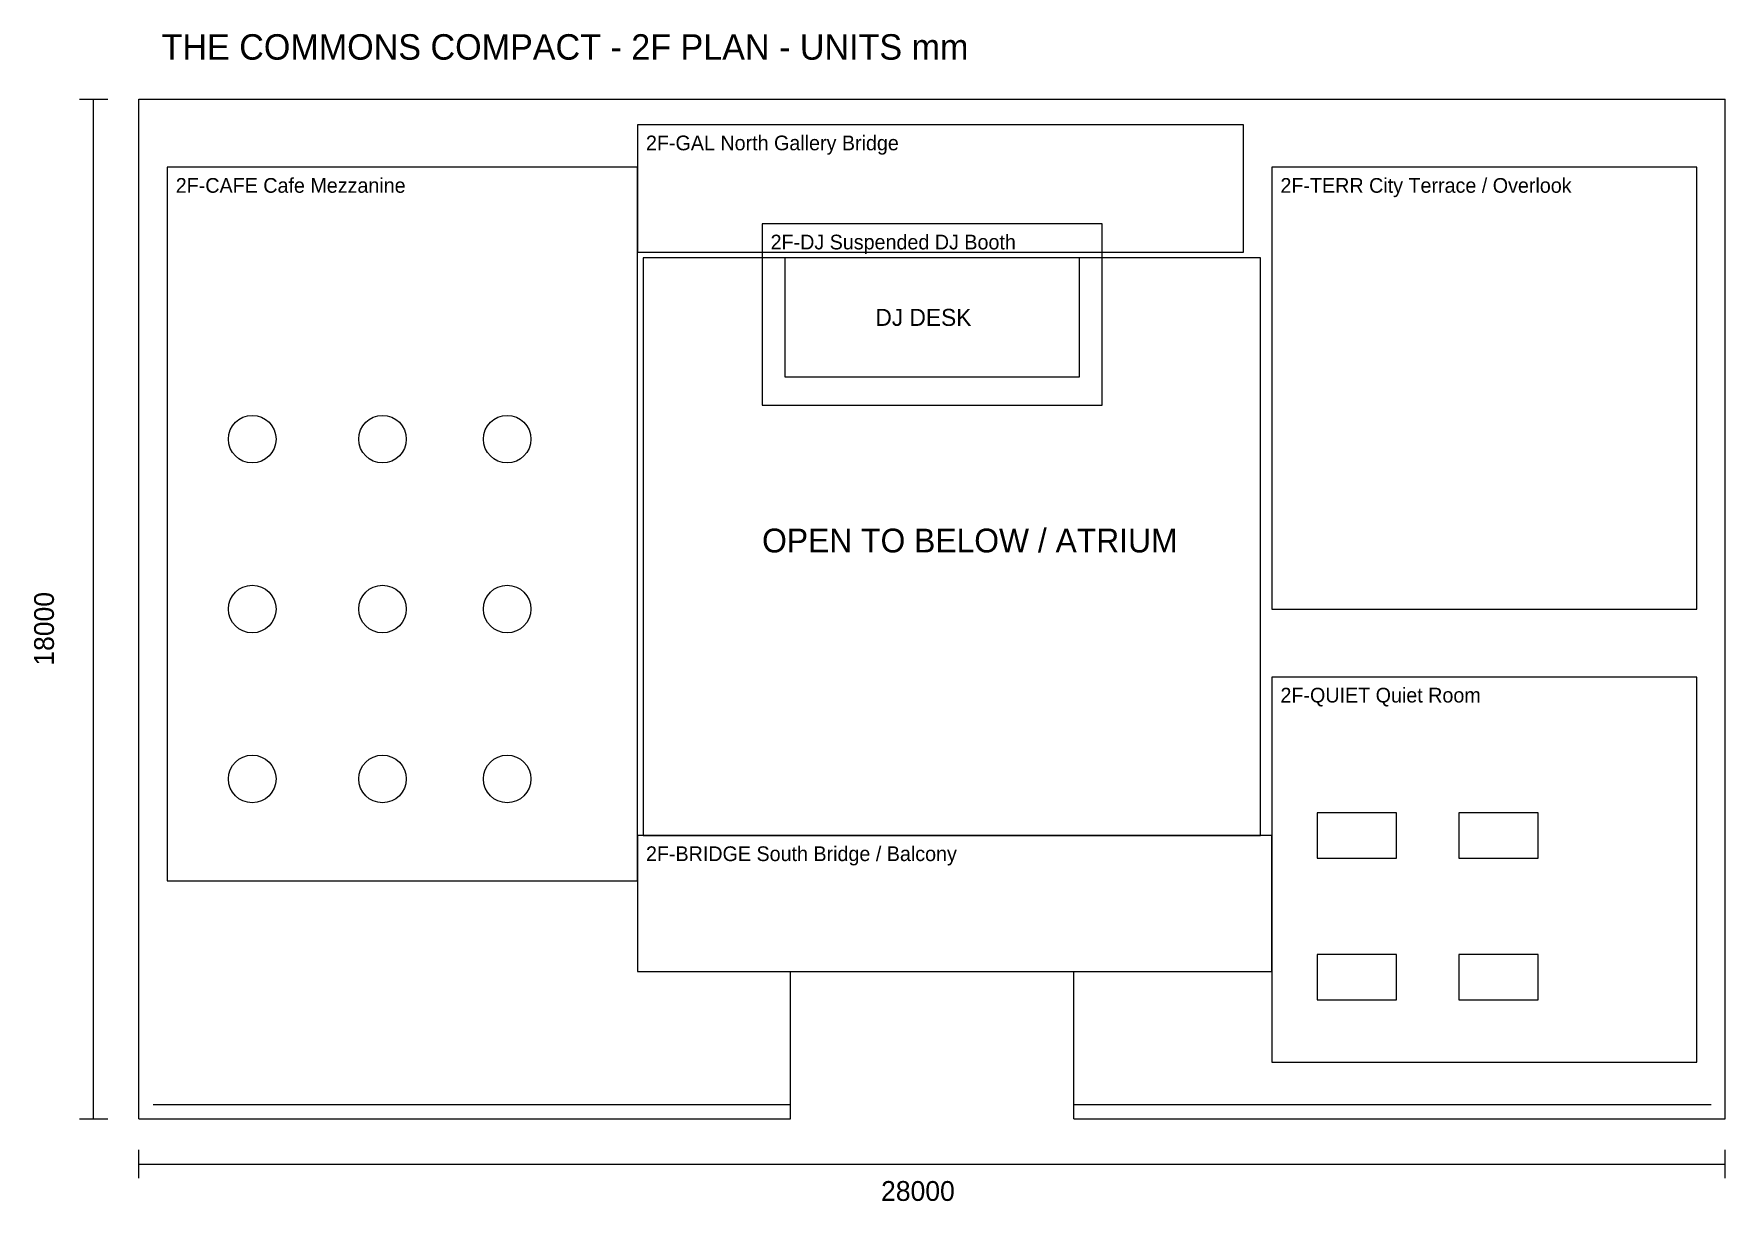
# Model space of a CAD drawing. Header units: millimetres. Extents: x -1855 to 28000, y -1455 to 19157.
import ezdxf

# ---------------------------------------------------------------- set-up
doc = ezdxf.new("R2010")
doc.units = ezdxf.units.MM
for name, color, linetype in [('A-DIMS', 5, 'Continuous'), ('A-DOOR', 3, 'Continuous'), ('A-FURN', 8, 'Continuous'), ('A-GLAZ', 4, 'Continuous'), ('A-TEXT', 7, 'Continuous'), ('A-WALL', 7, 'Continuous'), ('A-ZONE', 2, 'Continuous'), ('AV-STAGE', 1, 'Continuous')]:
    doc.layers.add(name, color=color, linetype=linetype)

msp = doc.modelspace()

# ---------------------------------------------------------------- linework, layer by layer
at = {"layer": 'A-DIMS'}
for p, q in [((-1050, 18000), (-550, 18000)), ((-800, 0), (-800, 18000)), ((-1050, 0), (-550, 0)), ((0, -1050), (0, -550)), ((28000, -1050), (28000, -550)), ((0, -800), (28000, -800))]:
    msp.add_line(p, q, dxfattribs=at)
at = {"layer": 'A-DOOR'}
for p, q in [((11500, 0), (11500, 2600)), ((16500, 0), (16500, 2600))]:
    msp.add_line(p, q, dxfattribs=at)
at = {"layer": 'A-FURN'}
for points in [[(20800, 4600), (22200, 4600), (22200, 5400), (20800, 5400), (20800, 4600)], [(23300, 4600), (24700, 4600), (24700, 5400), (23300, 5400), (23300, 4600)], [(20800, 2100), (22200, 2100), (22200, 2900), (20800, 2900), (20800, 2100)], [(23300, 2100), (24700, 2100), (24700, 2900), (23300, 2900), (23300, 2100)]]:
    msp.add_lwpolyline(points, dxfattribs=at)
for centre in [(2000, 12000), (4300, 12000), (6500, 12000), (2000, 9000), (4300, 9000), (6500, 9000), (2000, 6000), (4300, 6000), (6500, 6000)]:
    msp.add_circle(centre, 420, dxfattribs=at)
at = {"layer": 'A-GLAZ'}
msp.add_lwpolyline([(8900, 5000), (19800, 5000), (19800, 15200), (8900, 15200), (8900, 5000)], dxfattribs=at)
at = {"layer": 'A-WALL'}
for p, q in [((0, 0), (0, 18000)), ((0, 18000), (28000, 18000)), ((28000, 0), (28000, 18000)), ((0, 0), (11500, 0)), ((250, 250), (11500, 250)), ((16500, 250), (27750, 250)), ((16500, 0), (28000, 0))]:
    msp.add_line(p, q, dxfattribs=at)
at = {"layer": 'A-ZONE'}
for points in [[(8800, 15300), (19500, 15300), (19500, 17550), (8800, 17550), (8800, 15300)], [(500, 4200), (8800, 4200), (8800, 16800), (500, 16800), (500, 4200)], [(20000, 9000), (27500, 9000), (27500, 16800), (20000, 16800), (20000, 9000)], [(11000, 12600), (17000, 12600), (17000, 15800), (11000, 15800), (11000, 12600)], [(20000, 1000), (27500, 1000), (27500, 7800), (20000, 7800), (20000, 1000)], [(8800, 2600), (20000, 2600), (20000, 5000), (8800, 5000), (8800, 2600)]]:
    msp.add_lwpolyline(points, dxfattribs=at)
at = {"layer": 'AV-STAGE'}
msp.add_lwpolyline([(11400, 13100), (16600, 13100), (16600, 15200), (11400, 15200), (11400, 13100)], dxfattribs=at)

# ---------------------------------------------------------------- texts
at = {"layer": 'A-DIMS'}
msp.add_text('18000', height=350, rotation=90, dxfattribs=at).set_placement((-1500, 8000))
msp.add_text('28000', height=350, dxfattribs=at).set_placement((13100, -1450))
at = {"layer": 'A-TEXT'}
for s, height, p in [('THE COMMONS COMPACT - 2F PLAN - UNITS mm', 450, (400, 18700)), ('2F-GAL North Gallery Bridge', 260, (8950, 17100)), ('2F-CAFE Cafe Mezzanine', 260, (650, 16350)), ('2F-TERR City Terrace / Overlook', 260, (20150, 16350)), ('2F-DJ Suspended DJ Booth', 260, (11150, 15350)), ('DJ DESK', 300, (13000, 14000)), ('OPEN TO BELOW / ATRIUM', 420, (11000, 10000)), ('2F-QUIET Quiet Room', 260, (20150, 7350)), ('2F-BRIDGE South Bridge / Balcony', 260, (8950, 4550))]:
    msp.add_text(s, height=height, dxfattribs=at).set_placement(p)

doc.saveas('drawing.dxf')
